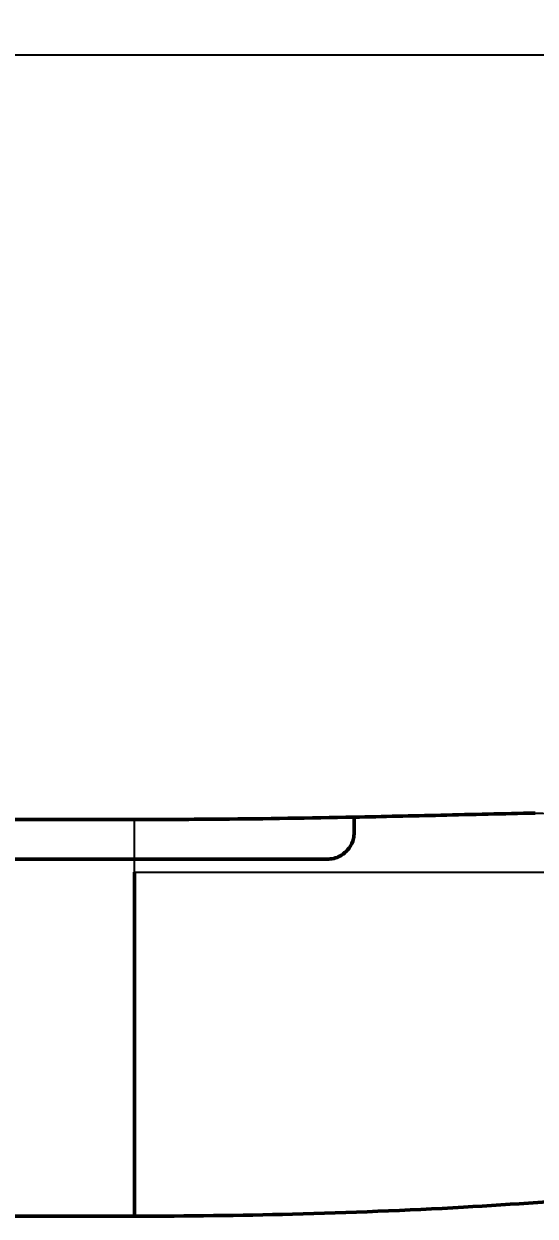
# Model space of a CAD drawing. Header units: inches. Extents: x 0.6 to 59.7, y 1.8 to 21.1.
# Drawn here: x 53.06 to 55.64, y 15.06 to 21.07 of the extents above; entities that cross this region are included whole.
import ezdxf

# ---------------------------------------------------------------- set-up
doc = ezdxf.new("R2010")
doc.units = ezdxf.units.IN
doc.header["$LTSCALE"] = 0.75
doc.header["$MEASUREMENT"] = 0
for name, color, linetype, lineweight in [('Dimensions', 7, 'Continuous', 25), ('Visible', 7, 'Continuous', 50), ('Visible Narrow', 7, 'Continuous', 25)]:
    doc.layers.add(name, color=color, linetype=linetype, lineweight=lineweight)
doc.styles.get("Standard").update_dxf_attribs({"font": 'arial.ttf'})
doc.dimstyles.get("Standard").update_dxf_attribs({"dimtxt": 0.24, "dimasz": 0.24, "dimexe": 0.14, "dimexo": 0.14, "dimgap": 0.1, "dimtad": 0, "dimtih": 1, "dimtoh": 1, "dimlfac": 0.083333, "dimzin": 12, "dimdsep": 46, "dimtxsty": 'Standard', "dimcen": 0, "dimclrd": 256, "dimclre": 256, "dimclrt": 256, "dimazin": 3, "dimtp": 0.01, "dimtm": 0.01, "dimtfac": 1, "dimtofl": 0, "dimtmove": 0, "dimatfit": 3, "dimfxl": 1, "dimtolj": 1, "dimtzin": 12, "dimarcsym": 1})

# ---------------------------------------------------------------- blocks, each defined once
blk = doc.blocks.new('*D7')
at = {"layer": 'Defpoints', "color": 0, "transparency": 16777216}
for p in [(59.724168, 20.912401), (59.724168, 16.792754), (43.724168, 16.059421)]:
    blk.add_point(p, dxfattribs=at)
at = {"layer": 'Dimensions', "lineweight": -2, "transparency": 16777216}
for p, q in [((43.724168, 16.199421), (43.724168, 21.052401)), ((59.724168, 16.932754), (59.724168, 21.052401)), ((43.964168, 20.912401), (51.966194, 20.912401)), ((59.484168, 20.912401), (52.484939, 20.912401))]:
    blk.add_line(p, q, dxfattribs=at)
at = {"layer": 'Dimensions', "transparency": 16777216}
for points in [[(43.964168, 20.952401), (43.964168, 20.872401), (43.724168, 20.912401)], [(59.484168, 20.952401), (59.484168, 20.872401), (59.724168, 20.912401)]]:
    blk.add_solid(points, dxfattribs=at)
at = {"layer": 'Dimensions', "transparency": 16777216, "insert": (52.225566, 20.912401), "char_height": 0.24, "attachment_point": 5}
blk.add_mtext('\\A1;12', dxfattribs=at)

msp = doc.modelspace()

# ---------------------------------------------------------------- linework, layer by layer
at = {"layer": 'Visible', "extrusion": (-1, 2e-16, 0)}
for p, q in [((52.0575, 17.0594), (53.6175, 17.0594)), ((53.6175, 16.8594, 0.6), (52.1908, 16.8594, 0.6)), ((53.6175, 16.8594, 0.6), (52.1908, 16.8594, 0.6)), ((52.7263, 15.0594), (53.6175, 15.0594))]:
    msp.add_line(p, q, dxfattribs=at)
msp.add_arc((-16.0594, 0, -53.6175), 1, 0, 137.16657, dxfattribs=at)
at = {"layer": 'Visible'}
for points, knots in [([(53.6175, 17.0594), (53.7633, 17.059), (53.9091, 17.0595), (54.278, 17.0628), (54.5011, 17.0665), (54.7242, 17.071)], [0, 0, 0, 0, 10.000188, 10.000188, 25.300208, 25.300208, 25.300208, 25.300208]), ([(54.7242, 17.071), (54.87, 17.0739), (55.0157, 17.0772), (55.32, 17.0843), (55.4784, 17.0881), (55.6369, 17.0917)], [0, 0, 0, 0, 10.000016, 10.000016, 20.870316, 20.870316, 20.870316, 20.870316]), ([(54.7242, 16.9928, 0.3775), (54.7242, 16.9832, 0.3994), (54.7232, 16.9733, 0.4199), (54.7169, 16.9458, 0.4721), (54.7094, 16.9292, 0.4988), (54.6915, 16.9044, 0.5361), (54.6818, 16.8941, 0.5505), (54.6605, 16.8785, 0.5713), (54.6502, 16.8727, 0.5788), (54.6277, 16.8641, 0.5899), (54.6159, 16.8612, 0.5935), (54.5993, 16.8596, 0.5957), (54.595, 16.8594, 0.596), (54.5908, 16.8594, 0.596)], [-22.267519, -22.267519, -22.267519, -22.267519, -21.400667, -21.400667, -19.925094, -19.925094, -18.878948, -18.878948, -18.127816, -18.127816, -17.428348, -17.428348, -17.188892, -17.188892, -17.188892, -17.188892]), ([(54.7242, 16.9928, 0.3775), (54.7242, 16.9832, 0.3994), (54.7232, 16.9733, 0.4199), (54.7169, 16.9458, 0.4721), (54.7094, 16.9292, 0.4988), (54.6915, 16.9044, 0.5361), (54.6818, 16.8941, 0.5505), (54.6605, 16.8785, 0.5713), (54.6502, 16.8727, 0.5788), (54.6277, 16.8641, 0.5899), (54.6159, 16.8612, 0.5935), (54.5993, 16.8596, 0.5957), (54.595, 16.8594, 0.596), (54.5908, 16.8594, 0.596)], [-22.267519, -22.267519, -22.267519, -22.267519, -21.400667, -21.400667, -19.925094, -19.925094, -18.878948, -18.878948, -18.127816, -18.127816, -17.428348, -17.428348, -17.188892, -17.188892, -17.188892, -17.188892]), ([(56.0255, 15.1599), (55.7759, 15.1367), (55.5259, 15.1188), (54.9883, 15.0884), (54.7007, 15.077), (54.1479, 15.0629), (53.8827, 15.0594), (53.6175, 15.0594)], [83.177485, 83.177485, 83.177485, 83.177485, 100.364559, 100.364559, 120.101581, 120.101581, 138.287704, 138.287704, 138.287704, 138.287704])]:
    msp.add_open_spline(points, degree=3, knots=knots, dxfattribs=at)
at = {"layer": 'Visible', "extrusion": (1, 7.369e-13, 2.09e-14)}
msp.add_open_spline([(54.7242, 17.071), (54.7242, 17.071, 0.01), (54.7242, 17.0708, 0.02), (54.7242, 17.0667, 0.1497), (54.7242, 17.0404, 0.268), (54.7242, 16.9928, 0.3775)], degree=3, knots=[-9.002713, -9.002713, -9.002713, -9.002713, -8.317161, -8.317161, -0.124512, -0.124512, -0.124512, -0.124512], dxfattribs=at)
msp.add_open_spline([(54.7242, 17.071), (54.7242, 17.071, 0.01), (54.7242, 17.0708, 0.02), (54.7242, 17.0667, 0.1497), (54.7242, 17.0404, 0.268), (54.7242, 16.9928, 0.3775)], degree=3, knots=[-9.002713, -9.002713, -9.002713, -9.002713, -8.317161, -8.317161, -0.124512, -0.124512, -0.124512, -0.124512], dxfattribs=at)
at = {"layer": 'Visible', "extrusion": (0, 1, 0)}
msp.add_open_spline([(54.5908, 16.8594, 0.596), (54.2577, 16.8594, 0.6006), (53.9503, 16.8594, 0.6028), (53.6175, 16.8594, 0.6)], degree=3, dxfattribs=at)
msp.add_open_spline([(54.5908, 16.8594, 0.596), (54.2577, 16.8594, 0.6006), (53.9503, 16.8594, 0.6028), (53.6175, 16.8594, 0.6)], degree=3, dxfattribs=at)
at = {"layer": 'Visible Narrow', "extrusion": (-1, 2e-16, 0)}
for start, end in [(143.1301, 180), (137.16657, 143.1301)]:
    msp.add_arc((-16.0594, 0, -53.6175), 1, start, end, dxfattribs=at)
at = {"layer": 'Visible Narrow'}
msp.add_open_spline([(55.6369, 17.0917), (55.6369, 17.0917, 0.0054), (55.6377, 17.0917, 0.0108), (55.6421, 17.0915, 0.0249), (55.647, 17.0913, 0.033), (55.6645, 17.0907, 0.0544), (55.6825, 17.0901, 0.0682), (55.7451, 17.0882, 0.101), (55.7895, 17.0871, 0.1156), (55.9217, 17.0842, 0.1516), (56.0525, 17.082, 0.1732), (56.338, 17.0816, 0.1942), (56.4524, 17.0823, 0.198), (56.5662, 17.0835, 0.1989)], degree=3, knots=[42.000428, 42.000428, 42.000428, 42.000428, 42.405068, 42.405068, 43.096936, 43.096936, 44.451044, 44.451044, 46.316417, 46.316417, 50.690759, 50.690759, 53.414967, 53.414967, 53.414967, 53.414967], dxfattribs=at)
at = {"layer": 'Visible Narrow', "extrusion": (0, 1, 0)}
msp.add_open_spline([(53.6175, 16.7928, 0.6799), (53.7264, 16.7928, 0.6799), (53.9442, 16.7928, 0.679), (54.2707, 16.7928, 0.6751), (54.7068, 16.7928, 0.6656), (55.2593, 16.7928, 0.6509), (55.7416, 16.7928, 0.6394), (56.1197, 16.7928, 0.632), (56.3857, 16.7928, 0.6269), (56.535, 16.7928, 0.6237), (56.5662, 16.7928, 0.623)], degree=5, knots=[0, 0, 0, 0, 0, 0, 0.1, 0.2, 0.3, 0.4, 0.5, 0.526365, 0.526365, 0.526365, 0.526365, 0.526365, 0.526365], dxfattribs=at)

# ---------------------------------------------------------------- dimensions: what is measured, and where the dimension line sits
at = {"layer": 'Dimensions'}
dim = msp.add_linear_dim(base=(59.7242, 20.9124), p1=(43.7242, 16.0594), p2=(59.7242, 16.7928), dimstyle='Standard', override={"dimlfac": 0.75}, dxfattribs=at)
dim.commit()
dim.dimension.update_dxf_attribs({"geometry": '*D7', "text_midpoint": (52.2256, 20.9124), "dimtype": 160})

doc.saveas('drawing.dxf')
